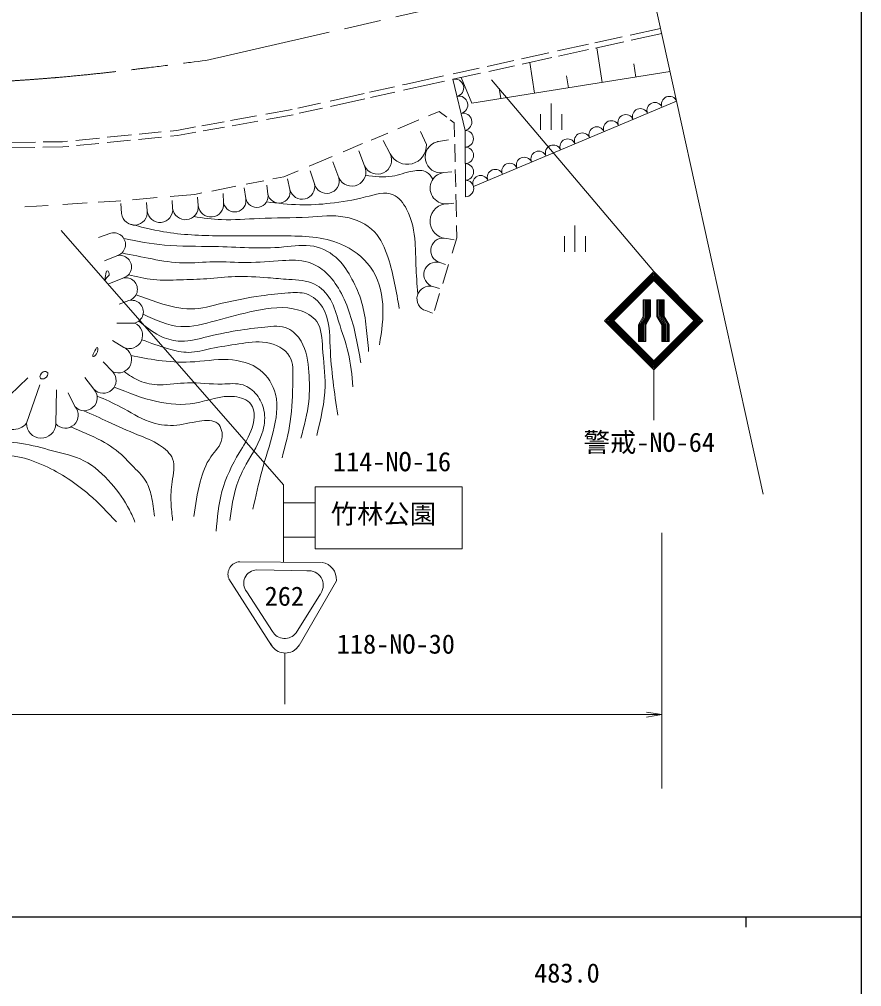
# Model space of a CAD drawing. Units: millimetres, scale not verified. Extents: x 40000 to 680000, y 20000 to 380000.
# Drawn here: x 498978 to 579000, y 198357 to 290256 of the extents above; entities that cross this region are included whole.
import ezdxf
from ezdxf.enums import TextEntityAlignment as Align

# ---------------------------------------------------------------- set-up
doc = ezdxf.new("R2010")
doc.units = ezdxf.units.MM
doc.header["$LTSCALE"] = 1000
doc.linetypes.add('CHAIN', pattern=[18.5, 12, -1.5, 3.5, -1.5])
for name, color, linetype, lineweight in [('M-BGD', 7, 'Continuous', 13), ('M-BMK', 2, 'CHAIN', 13), ('M-BMK-SRVR', 3, 'Continuous', 13), ('M-STR-STR3', 7, 'Continuous', 13), ('M-STR-STRC', 7, 'Continuous', 13), ('M-TTL-BAND', 7, 'Continuous', 25)]:
    doc.layers.add(name, color=color, linetype=linetype, lineweight=lineweight)
doc.styles.add('ＭＳ ゴシック', font='')
doc.styles.get('ＭＳ ゴシック').set_extended_font_data('MS Gothic')

# ---------------------------------------------------------------- blocks, each defined once
blk = doc.blocks.new('open_arrow')
at = {"color": 0, "linetype": 'Continuous', "lineweight": -2}
blk.add_lwpolyline([(7.5, 1.25), (0, 0), (7.5, -1.25)], dxfattribs=at)

msp = doc.modelspace()

# ---------------------------------------------------------------- linework, layer by layer
at = {"layer": 'M-BGD'}
for p, q in [((556240, 288593), (553641, 288024)), ((559901, 289394), (556993, 288758)), ((560008, 288906), (557096, 288269)), ((553054, 287896), (550115, 287253)), ((556419, 288121), (553716, 287529)), ((549272, 287068), (546694, 286504)), ((553038, 287381), (550209, 286761)), ((553827, 287553), (554348, 284267)), ((545944, 286340), (543423, 285788)), ((546006, 285842), (543572, 285309)), ((549555, 286618), (546756, 286006)), ((547928, 283250), (547467, 286161)), ((557558, 284776), (557357, 286045)), ((542674, 285624), (540204, 285084)), ((542782, 285136), (540309, 284595)), ((560803, 285291), (541956, 282303)), ((535767, 284113), (535392, 284029)), ((539286, 284883), (535767, 284113)), ((539380, 284392), (535875, 283625)), ((540164, 284563), (541332, 279697)), ((541956, 282303), (540940, 284733)), ((551138, 283758), (550961, 284877)), ((531729, 283212), (528496, 282490)), ((534610, 283855), (532246, 283327)), ((534647, 283351), (532338, 282835)), ((535875, 283625), (535469, 283534)), ((544718, 282741), (544565, 283710)), ((527575, 282285), (525451, 281811)), ((531798, 282715), (528547, 281990)), ((542116, 274390), (561422, 282479)), ((549501, 282255), (549501, 279755)), ((524886, 281685), (522393, 281235)), ((527786, 281820), (525578, 281327)), ((538863, 281510), (537842, 281081)), ((539592, 280956), (538863, 281510)), ((548501, 281255), (548501, 279755)), ((550501, 279755), (550501, 281255)), ((518440, 280523), (516313, 280139)), ((521522, 281078), (519048, 280632)), ((521625, 280589), (519190, 280150)), ((524984, 281195), (522459, 280739)), ((536942, 280702), (534950, 279864)), ((540292, 280423), (539902, 280720)), ((540324, 279095), (540292, 280423)), ((512452, 279563), (510348, 279354)), ((513935, 279710), (513297, 279647)), ((515702, 280029), (513935, 279710)), ((515739, 279527), (514004, 279214)), ((518479, 280021), (516432, 279652)), ((533977, 279455), (532397, 278791)), ((537650, 278355), (537095, 279608)), ((541332, 279697), (541359, 273401)), ((500499, 278597), (497864, 278559)), ((503085, 278634), (501237, 278607)), ((503568, 278682), (503085, 278634)), ((506582, 278981), (504346, 278759)), ((506520, 278472), (504406, 278263)), ((509626, 279283), (507316, 279054)), ((509536, 278771), (507316, 278551)), ((512484, 279064), (510305, 278848)), ((514004, 279214), (513340, 279149)), ((534222, 277468), (533546, 278745)), ((538791, 278650), (539754, 278823)), ((500446, 278096), (497915, 278059)), ((503114, 278134), (501203, 278107)), ((503682, 278191), (503114, 278134)), ((531584, 278449), (529751, 277678)), ((531780, 276326), (531226, 277756)), ((540380, 276711), (540340, 278407)), ((528697, 277235), (526497, 276309)), ((529338, 275184), (528759, 276706)), ((525454, 275871), (524109, 275305)), ((527014, 274632), (526622, 275875)), ((539264, 275696), (540055, 275778)), ((540435, 274354), (540397, 275983)), ((522215, 274929), (520528, 274594)), ((524109, 275305), (523073, 275099)), ((524690, 274081), (524461, 275118)), ((519538, 274397), (517253, 273943)), ((520488, 273241), (520333, 274251)), ((522589, 273661), (522483, 274508)), ((508130, 272982), (506482, 272878)), ((508626, 273025), (508130, 272982)), ((512079, 273320), (509716, 273118)), ((515656, 273626), (513321, 273426)), ((513543, 272308), (513482, 273030)), ((516329, 273759), (515656, 273626)), ((515965, 272564), (515888, 273348)), ((518388, 272821), (518331, 273726)), ((540503, 271481), (540452, 273648)), ((501719, 272576), (499503, 272436)), ((505428, 272811), (503114, 272665)), ((508698, 271796), (508622, 272774)), ((511121, 272052), (511065, 272871)), ((539736, 272742), (540260, 272787)), ((540550, 269501), (540522, 270668)), ((551767, 270665), (551767, 268165)), ((507675, 269938), (506491, 269542)), ((539579, 269433), (540278, 269295)), ((540094, 268030), (540550, 269501)), ((550767, 269665), (550767, 268165)), ((552767, 268165), (552767, 269665)), ((508241, 267803), (507064, 267329)), ((538922, 267149), (539479, 266972)), ((539208, 265170), (539760, 266951)), ((508807, 265668), (507483, 265116)), ((538266, 264864), (538885, 264688)), ((538405, 262582), (538910, 264211)), ((509374, 263534), (508475, 263208)), ((537609, 262580), (538235, 262347)), ((509940, 261399), (508246, 261377)), ((508895, 259089), (507827, 259736)), ((507849, 256780), (506949, 257714)), ((497218, 253730), (499776, 256188)), ((499658, 251900), (500921, 255539)), ((506048, 255125), (505194, 256226)), ((502446, 251813), (502523, 255043)), ((504247, 253469), (503630, 254776))]:
    msp.add_line(p, q, dxfattribs=at)
for centre, radius, start, end in [((540359, 283752), 834, 283.49677, 103.49677), ((540748, 282130), 834, 283.49677, 103.49677), ((559354, 281612), 748, 22.73381, 202.73381), ((560733, 282190), 748, 22.73381, 202.73381), ((541137, 280508), 834, 283.49677, 103.49677), ((557975, 281034), 748, 22.73381, 202.73381), ((555217, 279879), 748, 22.73381, 202.73381), ((556596, 280457), 748, 22.73381, 202.73381), ((541335, 278910), 787, 270.24696, 90.24696), ((552459, 278723), 748, 22.73381, 202.73381), ((553838, 279301), 748, 22.73381, 202.73381), ((539027, 277173), 1496, 104.23996, 279.09028), ((539027, 277173), 1496, 99.09028, 102.37548), ((551080, 278145), 748, 22.73381, 202.73381), ((535837, 278295), 1814, 207.1213, 1.87903), ((541342, 277336), 787, 270.24696, 90.24696), ((548322, 276990), 748, 22.73381, 202.73381), ((549701, 277568), 748, 22.73381, 202.73381), ((533001, 276897), 1348, 205.06746, 25.06746), ((546943, 276412), 748, 22.73381, 202.73381), ((530559, 275755), 1348, 205.06746, 25.06746), ((539500, 274219), 1496, 99.09028, 279.09028), ((541349, 275762), 787, 270.24696, 90.24696), ((544185, 275256), 748, 22.73381, 202.73381), ((545564, 275834), 748, 22.73381, 202.73381), ((528176, 274908), 1194, 193.34873, 13.34873), ((541356, 274188), 787, 270.24696, 90.24696), ((542806, 274679), 748, 22.73381, 202.73381), ((523640, 273871), 1071, 191.30993, 11.30993), ((525852, 274357), 1194, 193.34873, 13.34873), ((519438, 273031), 1071, 191.30993, 11.30993), ((521539, 273451), 1071, 191.30993, 11.30993), ((509909, 271924), 1218, 186.03325, 6.03325), ((512332, 272180), 1218, 186.03325, 6.03325), ((514754, 272436), 1218, 186.03325, 6.03325), ((517177, 272692), 1218, 186.03325, 6.03325), ((539657, 271087), 1656, 87.27369, 267.27369), ((507958, 268871), 1104, 284.85861, 104.85861), ((539250, 268291), 1188, 73.96766, 253.96766), ((508524, 266736), 1104, 284.85861, 104.85861), ((538594, 266006), 1188, 73.96766, 253.96766), ((509091, 264601), 1104, 284.85861, 104.85861), ((537937, 263722), 1188, 73.96766, 253.96766), ((509657, 262466), 1104, 284.85861, 104.85861), ((509417, 260244), 1268, 245.63755, 65.63755), ((508372, 257935), 1268, 245.63755, 65.63755), ((506948, 255952), 1223, 222.59403, 42.59403), ((505148, 254297), 1223, 222.59403, 42.59403), ((498438, 252815), 1525, 143.1301, 323.1301), ((503347, 252641), 1223, 222.59403, 42.59403), ((501052, 251857), 1395, 178.21009, 358.21009)]:
    msp.add_arc(centre, radius, start, end, dxfattribs=at)
for points, knots in [([(538265, 275063), (538091, 275328), (537916, 275592), (537674, 275741), (537321, 275957), (536826, 275929), (536370, 275847), (535661, 275718), (535046, 275459), (534397, 275353), (533590, 275222), (532729, 275331), (531869, 275439)], [0, 0, 0, 0, 1, 1, 1, 2, 2, 2, 3, 3, 3, 4, 4, 4, 4]), ([(536837, 264172), (536761, 265079), (536684, 265986), (536652, 266897), (536627, 267602), (536628, 268309), (536581, 269011), (536509, 270109), (536319, 271194), (535771, 272217), (535461, 272796), (535036, 273355), (534502, 273592), (533746, 273927), (532772, 273616), (531860, 273380), (530690, 273078), (529623, 272901), (528512, 272781), (527568, 272679), (526591, 272618), (525623, 272640), (524563, 272664), (523514, 272788), (522465, 272912)], [0, 0, 0, 0, 1, 1, 1, 2, 2, 2, 3, 3, 3, 4, 4, 4, 5, 5, 5, 6, 6, 6, 7, 7, 7, 8, 8, 8, 8]), ([(535066, 262774), (534798, 264390), (534530, 266006), (534009, 267602), (533715, 268503), (533340, 269397), (532705, 270068), (531995, 270818), (530960, 271288), (529922, 271477), (528761, 271689), (527597, 271550), (526434, 271477), (524871, 271380), (523310, 271404), (521747, 271337), (520560, 271285), (519372, 271182), (518189, 271231), (517305, 271267), (516425, 271388), (515544, 271510)], [0, 0, 0, 0, 1, 1, 1, 2, 2, 2, 3, 3, 3, 4, 4, 4, 5, 5, 5, 6, 6, 6, 7, 7, 7, 7]), ([(533191, 259348), (533394, 260621), (533597, 261895), (533504, 263186), (533415, 264432), (533051, 265695), (532330, 266711), (531636, 267688), (530613, 268437), (529510, 268904), (527822, 269618), (525946, 269674), (524105, 269687), (522046, 269702), (520031, 269663), (517995, 269687), (516216, 269709), (514422, 269779), (512669, 270079), (511557, 270269), (510461, 270552), (509366, 270835)], [0, 0, 0, 0, 1, 1, 1, 2, 2, 2, 3, 3, 3, 4, 4, 4, 5, 5, 5, 6, 6, 6, 7, 7, 7, 7]), ([(508910, 269430), (510191, 269179), (511472, 268927), (512765, 268806), (514324, 268661), (515901, 268706), (517470, 268673), (519677, 268626), (521867, 268425), (524092, 268628), (525051, 268715), (526016, 268878), (526946, 268695), (527813, 268524), (528649, 268054), (529287, 267424), (529827, 266891), (530226, 266243), (530580, 265573), (530951, 264871), (531273, 264145), (531494, 263388), (531723, 262607), (531844, 261793), (531940, 260981), (532029, 260222), (532096, 259464), (532163, 258706)], [0, 0, 0, 0, 1, 1, 1, 2, 2, 2, 3, 3, 3, 4, 4, 4, 5, 5, 5, 6, 6, 6, 7, 7, 7, 8, 8, 8, 9, 9, 9, 9]), ([(508715, 268067), (509669, 267870), (510622, 267672), (511584, 267491), (512573, 267304), (513571, 267134), (514571, 267112), (515528, 267090), (516487, 267204), (517448, 267223), (518497, 267245), (519548, 267155), (520591, 267157), (521718, 267159), (522836, 267268), (523980, 267335), (524801, 267383), (525636, 267410), (526411, 267179), (526960, 267015), (527479, 266722), (527927, 266354), (528477, 265901), (528919, 265334), (529287, 264726), (529704, 264038), (530027, 263298), (530290, 262541), (530844, 260949), (531136, 259282), (531427, 257614)], [0, 0, 0, 0, 1, 1, 1, 2, 2, 2, 3, 3, 3, 4, 4, 4, 5, 5, 5, 6, 6, 6, 7, 7, 7, 8, 8, 8, 9, 9, 9, 10, 10, 10, 10]), ([(507164, 265517), (507082, 265385), (507157, 266380), (507335, 266375), (507430, 266373), (507553, 266091), (507507, 265946), (507471, 265832), (507330, 265802), (507250, 265688), (507207, 265629), (507182, 265546), (507164, 265517)], [0, 0, 0, 0, 1, 1, 1, 2, 2, 2, 3, 3, 3, 4, 4, 4, 4]), ([(509336, 265987), (510126, 265798), (510916, 265609), (511717, 265529), (512550, 265445), (513395, 265479), (514237, 265507), (515094, 265535), (515948, 265557), (516801, 265618), (517692, 265682), (518582, 265788), (519476, 265819), (520517, 265855), (521564, 265790), (522598, 265707), (523257, 265655), (523910, 265595), (524582, 265551), (525417, 265496), (526280, 265465), (527013, 265105), (527639, 264797), (528169, 264249), (528529, 263634), (528918, 262968), (529106, 262225), (529331, 261493), (529630, 260523), (529992, 259574), (530223, 258595), (530474, 257534), (530571, 256437), (530669, 255340)], [0, 0, 0, 0, 1, 1, 1, 2, 2, 2, 3, 3, 3, 4, 4, 4, 5, 5, 5, 6, 6, 6, 7, 7, 7, 8, 8, 8, 9, 9, 9, 10, 10, 10, 11, 11, 11, 11]), ([(510074, 264099), (510786, 263830), (511497, 263561), (512230, 263322), (513225, 262997), (514259, 262728), (515285, 262742), (516279, 262756), (517264, 263035), (518250, 263277), (519483, 263579), (520716, 263822), (521951, 263990), (522796, 264106), (523642, 264187), (524515, 264258), (525105, 264306), (525708, 264349), (526254, 264169), (526870, 263966), (527414, 263478), (527771, 262920), (528472, 261824), (528451, 260456), (528506, 259130), (528600, 256896), (528910, 254780), (529220, 252664)], [0, 0, 0, 0, 1, 1, 1, 2, 2, 2, 3, 3, 3, 4, 4, 4, 5, 5, 5, 6, 6, 6, 7, 7, 7, 8, 8, 8, 9, 9, 9, 9]), ([(527238, 250732), (527614, 252305), (527990, 253878), (528021, 255431), (528045, 256609), (527871, 257775), (527787, 259035), (527727, 259930), (527712, 260872), (527238, 261541), (526861, 262073), (526192, 262432), (525515, 262638), (524138, 263056), (522725, 262844), (521364, 262559), (520093, 262294), (518869, 261966), (517604, 261619), (516515, 261321), (515397, 261008), (514314, 261071), (513092, 261142), (511915, 261691), (510738, 262240)], [0, 0, 0, 0, 1, 1, 1, 2, 2, 2, 3, 3, 3, 4, 4, 4, 5, 5, 5, 6, 6, 6, 7, 7, 7, 8, 8, 8, 8]), ([(510338, 261597), (510966, 261082), (511594, 260567), (512319, 260200), (512862, 259926), (513459, 259735), (514058, 259687), (514876, 259623), (515697, 259827), (516511, 260022), (517575, 260277), (518626, 260518), (519677, 260691), (520538, 260833), (521399, 260929), (522308, 261025), (523059, 261104), (523843, 261183), (524493, 260891), (525008, 260660), (525440, 260197), (525742, 259687), (526273, 258790), (526402, 257751), (526477, 256722), (526546, 255791), (526571, 254868), (526477, 253957), (526357, 252777), (526038, 251617), (525719, 250457)], [0, 0, 0, 0, 1, 1, 1, 2, 2, 2, 3, 3, 3, 4, 4, 4, 5, 5, 5, 6, 6, 6, 7, 7, 7, 8, 8, 8, 9, 9, 9, 10, 10, 10, 10]), ([(510609, 259813), (511444, 259508), (512278, 259203), (513144, 258952), (513781, 258767), (514435, 258610), (515084, 258617), (515785, 258625), (516482, 258823), (517180, 258974), (518063, 259165), (518950, 259282), (519833, 259420), (520684, 259552), (521532, 259704), (522420, 259554), (523307, 259403), (524233, 258952), (524649, 258238), (525018, 257605), (524986, 256767), (524961, 255964), (524920, 254596), (524902, 253331), (524716, 252062), (524548, 250912), (524242, 249759), (523936, 248606)], [0, 0, 0, 0, 1, 1, 1, 2, 2, 2, 3, 3, 3, 4, 4, 4, 5, 5, 5, 6, 6, 6, 7, 7, 7, 8, 8, 8, 9, 9, 9, 9]), ([(506048, 258563), (506166, 258834), (506317, 259110), (506391, 259078), (506463, 259047), (506461, 258720), (506305, 258477), (506195, 258306), (506008, 258176), (505962, 258220), (505923, 258255), (505980, 258408), (506048, 258563)], [0, 0, 0, 0, 1, 1, 1, 2, 2, 2, 3, 3, 3, 4, 4, 4, 4]), ([(509577, 258327), (510435, 258153), (511294, 257979), (512163, 257859), (513175, 257719), (514202, 257652), (515218, 257703), (516412, 257763), (517590, 257986), (518808, 257926), (519896, 257872), (521016, 257593), (521862, 256923), (522572, 256361), (523089, 255524), (523311, 254648), (523606, 253488), (523382, 252258), (523088, 251081), (522766, 249792), (522359, 248566), (522018, 247313), (521697, 246133), (521434, 244928), (521171, 243723)], [0, 0, 0, 0, 1, 1, 1, 2, 2, 2, 3, 3, 3, 4, 4, 4, 5, 5, 5, 6, 6, 6, 7, 7, 7, 8, 8, 8, 8]), ([(500983, 256159), (500861, 256297), (501003, 256657), (501240, 256760), (501399, 256830), (501601, 256784), (501669, 256674), (501760, 256530), (501620, 256273), (501412, 256159), (501256, 256075), (501063, 256069), (500983, 256159)], [0, 0, 0, 0, 1, 1, 1, 2, 2, 2, 3, 3, 3, 4, 4, 4, 4]), ([(508927, 256796), (509394, 256468), (509862, 256140), (510380, 255919), (510983, 255662), (511655, 255551), (512319, 255540), (513206, 255526), (514080, 255690), (514950, 255719), (516041, 255754), (517127, 255577), (518250, 255607), (518926, 255625), (519615, 255719), (520235, 255518), (520732, 255357), (521185, 255005), (521528, 254582), (521877, 254150), (522112, 253643), (522219, 253110), (522343, 252488), (522292, 251829), (522130, 251215), (521821, 250047), (521110, 249044), (520524, 247982), (520179, 247357), (519878, 246711), (519655, 246042), (519293, 244955), (519139, 243804), (518986, 242653)], [0, 0, 0, 0, 1, 1, 1, 2, 2, 2, 3, 3, 3, 4, 4, 4, 5, 5, 5, 6, 6, 6, 7, 7, 7, 8, 8, 8, 9, 9, 9, 10, 10, 10, 11, 11, 11, 11]), ([(517682, 241646), (517789, 242913), (517897, 244181), (518230, 245405), (518585, 246705), (519195, 247956), (519875, 249087), (520266, 249735), (520680, 250344), (520972, 251123), (521299, 251995), (521474, 253079), (520972, 253708), (520639, 254126), (520006, 254343), (519405, 254413), (518072, 254569), (516892, 254005), (515646, 253787), (514466, 253580), (513226, 253683), (512043, 253943), (510639, 254252), (509314, 254781), (507990, 255311)], [0, 0, 0, 0, 1, 1, 1, 2, 2, 2, 3, 3, 3, 4, 4, 4, 5, 5, 5, 6, 6, 6, 7, 7, 7, 8, 8, 8, 8]), ([(506359, 254466), (507122, 254139), (507886, 253812), (508618, 253422), (509510, 252948), (510355, 252381), (511316, 252040), (512060, 251775), (512872, 251646), (513635, 251683), (514443, 251723), (515195, 251949), (516087, 252084), (516717, 252180), (517416, 252229), (517827, 251861), (518178, 251546), (518318, 250923), (518228, 250412), (518108, 249729), (517578, 249248), (517180, 248695), (516666, 247982), (516373, 247152), (516154, 246310), (515871, 245222), (515712, 244116), (515552, 243010)], [0, 0, 0, 0, 1, 1, 1, 2, 2, 2, 3, 3, 3, 4, 4, 4, 5, 5, 5, 6, 6, 6, 7, 7, 7, 8, 8, 8, 9, 9, 9, 9]), ([(505105, 253074), (505880, 252724), (506654, 252373), (507431, 252019), (508355, 251598), (509281, 251172), (510211, 250792), (510913, 250504), (511618, 250243), (512290, 249815), (512823, 249475), (513336, 249030), (513542, 248487), (513784, 247847), (513598, 247071), (513492, 246333), (513393, 245646), (513364, 244992), (513392, 244330), (513415, 243774), (513478, 243213), (513542, 242652)], [0, 0, 0, 0, 1, 1, 1, 2, 2, 2, 3, 3, 3, 4, 4, 4, 5, 5, 5, 6, 6, 6, 7, 7, 7, 7]), ([(503859, 251530), (504842, 251135), (505825, 250740), (506760, 250231), (507545, 249804), (508296, 249296), (508925, 248672), (509178, 248421), (509412, 248152), (509662, 247893), (510133, 247403), (510662, 246950), (511004, 246377), (511261, 245947), (511411, 245448), (511524, 244948), (511666, 244314), (511746, 243679), (511827, 243043)], [0, 0, 0, 0, 1, 1, 1, 2, 2, 2, 3, 3, 3, 4, 4, 4, 5, 5, 5, 6, 6, 6, 6]), ([(487058, 242696), (488167, 244050), (489276, 245405), (490522, 246637), (491378, 247484), (492298, 248273), (493337, 248889), (494194, 249397), (495131, 249787), (496108, 249971), (497117, 250161), (498168, 250132), (499183, 249971), (500180, 249813), (501142, 249529), (502127, 249278), (503148, 249019), (504193, 248797), (505115, 248326), (506109, 247818), (506960, 247021), (507713, 246161), (508392, 245384), (508991, 244556), (509445, 243649), (509635, 243269), (509800, 242874), (509965, 242480)], [0, 0, 0, 0, 1, 1, 1, 2, 2, 2, 3, 3, 3, 4, 4, 4, 5, 5, 5, 6, 6, 6, 7, 7, 7, 8, 8, 8, 9, 9, 9, 9]), ([(489249, 242194), (489995, 243238), (490742, 244282), (491520, 245327), (492190, 246225), (492883, 247123), (493792, 247755), (494842, 248486), (496179, 248861), (497473, 248852), (498837, 248842), (500152, 248406), (501390, 247834), (502932, 247120), (504355, 246195), (505620, 245092), (506537, 244293), (507371, 243400), (508204, 242507)], [0, 0, 0, 0, 1, 1, 1, 2, 2, 2, 3, 3, 3, 4, 4, 4, 5, 5, 5, 6, 6, 6, 6])]:
    msp.add_open_spline(points, degree=3, knots=knots, dxfattribs=at)
at = {"layer": 'M-BMK'}
msp.add_line((516711, 286361), (557513, 295686), dxfattribs=at)
msp.add_open_spline([(477690, 284643), (481675, 284418), (485660, 284192), (489649, 284170), (494723, 284142), (499802, 284444), (504855, 284943), (508818, 285335), (512764, 285848), (516711, 286361)], degree=3, knots=[0, 0, 0, 0, 1, 1, 1, 2, 2, 2, 3, 3, 3, 3], dxfattribs=at)
at = {"layer": 'M-BMK-SRVR'}
msp.add_line((558684, 294924), (569638, 245132), dxfattribs=at)
at = {"layer": 'M-STR-STR3'}
for p, q in [((560008, 241483), (560008, 217171)), ((294649, 224198), (560008, 224198))]:
    msp.add_line(p, q, dxfattribs=at)
at = {"layer": 'M-STR-STRC'}
for p, q in [((543850, 284522), (559250, 266295)), ((524069, 246027), (502965, 270205)), ((554584, 261628), (559250, 266295)), ((554725, 261628), (559250, 266153)), ((554866, 261628), (559250, 266012)), ((555008, 261628), (559250, 265870)), ((555079, 261557), (559321, 265800)), ((555149, 261486), (559392, 265729)), ((555220, 261416), (559463, 265658)), ((559038, 265658), (563281, 261416)), ((559109, 265729), (563352, 261486)), ((559180, 265800), (563422, 261557)), ((559250, 266295), (563917, 261628)), ((559250, 266153), (563776, 261628)), ((559250, 266012), (563635, 261628)), ((559250, 265870), (563493, 261628)), ((558250, 263593), (558250, 262028)), ((558250, 263593), (558950, 263593)), ((558350, 263593), (558350, 261988)), ((558450, 263593), (558450, 261962)), ((558550, 263593), (558550, 261935)), ((558650, 263593), (558650, 261908)), ((558750, 263593), (558750, 261881)), ((558850, 263593), (558850, 261854)), ((558950, 263593), (558950, 262028)), ((559550, 263593), (559550, 262028)), ((559550, 263593), (560250, 263593)), ((559650, 263593), (559650, 262054)), ((559750, 263593), (559750, 262081)), ((559850, 263593), (559850, 262108)), ((559950, 263593), (559950, 262135)), ((560050, 263593), (560050, 262162)), ((560150, 263593), (560150, 261988)), ((560250, 263593), (560250, 262028)), ((558250, 262028), (557789, 261228)), ((558350, 261988), (557989, 261362)), ((558450, 261962), (558089, 261335)), ((558550, 261935), (558189, 261308)), ((558950, 262028), (558489, 261228)), ((559550, 262028), (560012, 261228)), ((559650, 262054), (560112, 261254)), ((559750, 262081), (560212, 261281)), ((559850, 262108), (560312, 261308)), ((559950, 262135), (560412, 261335)), ((560050, 262162), (560512, 261362)), ((560250, 262028), (560712, 261228)), ((554584, 261628), (559250, 256961)), ((554725, 261628), (559250, 257102)), ((554866, 261628), (559250, 257244)), ((555008, 261628), (559250, 257385)), ((555079, 261698), (559321, 257456)), ((555149, 261769), (559392, 257526)), ((555220, 261840), (559463, 257597)), ((557789, 261228), (557789, 259649)), ((557889, 261401), (557889, 259649)), ((557989, 261362), (557989, 259649)), ((558089, 261335), (558089, 259649)), ((558189, 261308), (558189, 259649)), ((558650, 261908), (558289, 261281)), ((558289, 261281), (558289, 259649)), ((558750, 261881), (558389, 261254)), ((558389, 261254), (558389, 259649)), ((558489, 261228), (558489, 259649)), ((559038, 257597), (563281, 261840)), ((559109, 257526), (563352, 261769)), ((559180, 257456), (563422, 261698)), ((559250, 257385), (563493, 261628)), ((559250, 257244), (563635, 261628)), ((559250, 257102), (563776, 261628)), ((559250, 256961), (563917, 261628)), ((560012, 261228), (560012, 259649)), ((560112, 261254), (560112, 259649)), ((560212, 261281), (560212, 259649)), ((560312, 261308), (560312, 259649)), ((560412, 261335), (560412, 259649)), ((560512, 261362), (560512, 259649)), ((560612, 261401), (560612, 259649)), ((560712, 261228), (560712, 259649)), ((557789, 259649), (558489, 259649)), ((560012, 259649), (560712, 259649)), ((559250, 256961), (559250, 252165)), ((524069, 246027), (524069, 238695)), ((527069, 245828), (527069, 239953)), ((527091, 245828), (541042, 245852)), ((541052, 239959), (541042, 245852)), ((524069, 244310), (527069, 244310)), ((524069, 241074), (527069, 241074)), ((527069, 239953), (541052, 239959)), ((519936, 238731), (527688, 238664)), ((519936, 238731), (527688, 238664)), ((518875, 237115), (522936, 230759)), ((518875, 237115), (522936, 230759)), ((521545, 237950), (526510, 237863)), ((521545, 237950), (526510, 237863)), ((529107, 236915), (525565, 230775)), ((529107, 236915), (525565, 230775)), ((520583, 235867), (523020, 232108)), ((520583, 235867), (523020, 232108)), ((527578, 235689), (525265, 231972)), ((527578, 235689), (525265, 231972)), ((524191, 230041), (524198, 225191)), ((524191, 230041), (524198, 225191))]:
    msp.add_line(p, q, dxfattribs=at)
for centre, radius, start, end in [((520000, 237532), 1203, 94.43275, 199.66571), ((520000, 237532), 1203, 94.43275, 199.66571), ((527474, 237051), 1628, 356.45141, 80.70385), ((527474, 237051), 1628, 356.45141, 80.70385), ((521562, 236678), 1272, 90.75444, 219.64554), ((521562, 236678), 1272, 90.75444, 219.64554), ((526488, 236503), 1369, 325.28178, 97.69918), ((526488, 236503), 1369, 325.28178, 97.69918), ((524187, 232768), 1340, 209.48053, 323.54029), ((524187, 232768), 1340, 209.48053, 323.54029), ((524245, 231591), 1537, 204.26737, 309.48214), ((524245, 231591), 1537, 204.26737, 309.48214), ((524245, 231591), 1537, 310.01897, 329.28175), ((524245, 231591), 1537, 310.01897, 329.28175)]:
    msp.add_arc(centre, radius, start, end, dxfattribs=at)
at = {"layer": 'M-TTL-BAND'}
for p, q in [((579000, 20000), (579000, 370000)), ((40000, 205000), (579000, 205000)), ((568000, 205000), (568000, 204000))]:
    msp.add_line(p, q, dxfattribs=at)

# ---------------------------------------------------------------- block references
at = {"layer": 'M-STR-STR3', "xscale": 193, "yscale": 193, "rotation": 180}
msp.add_blockref('open_arrow', (560008, 224198), dxfattribs=at)

# ---------------------------------------------------------------- texts
at = {"layer": 'M-STR-STRC', "style": 'ＭＳ ゴシック'}
for s, p in [('警戒-NO-64', (552586, 248612)), ('114-NO-16', (528771, 246770)), ('竹林公園', (528564, 241811)), ('262', (522282, 233988)), ('118-NO-30', (529136, 229445))]:
    msp.add_text(s, height=1833, dxfattribs=at).set_placement(p, align=Align.BOTTOM_LEFT)
at = {"layer": 'M-TTL-BAND', "style": 'ＭＳ ゴシック'}
msp.add_text('483.0', height=1833, dxfattribs=at).set_placement((551000, 198195), align=Align.BOTTOM_CENTER)

doc.saveas('drawing.dxf')
